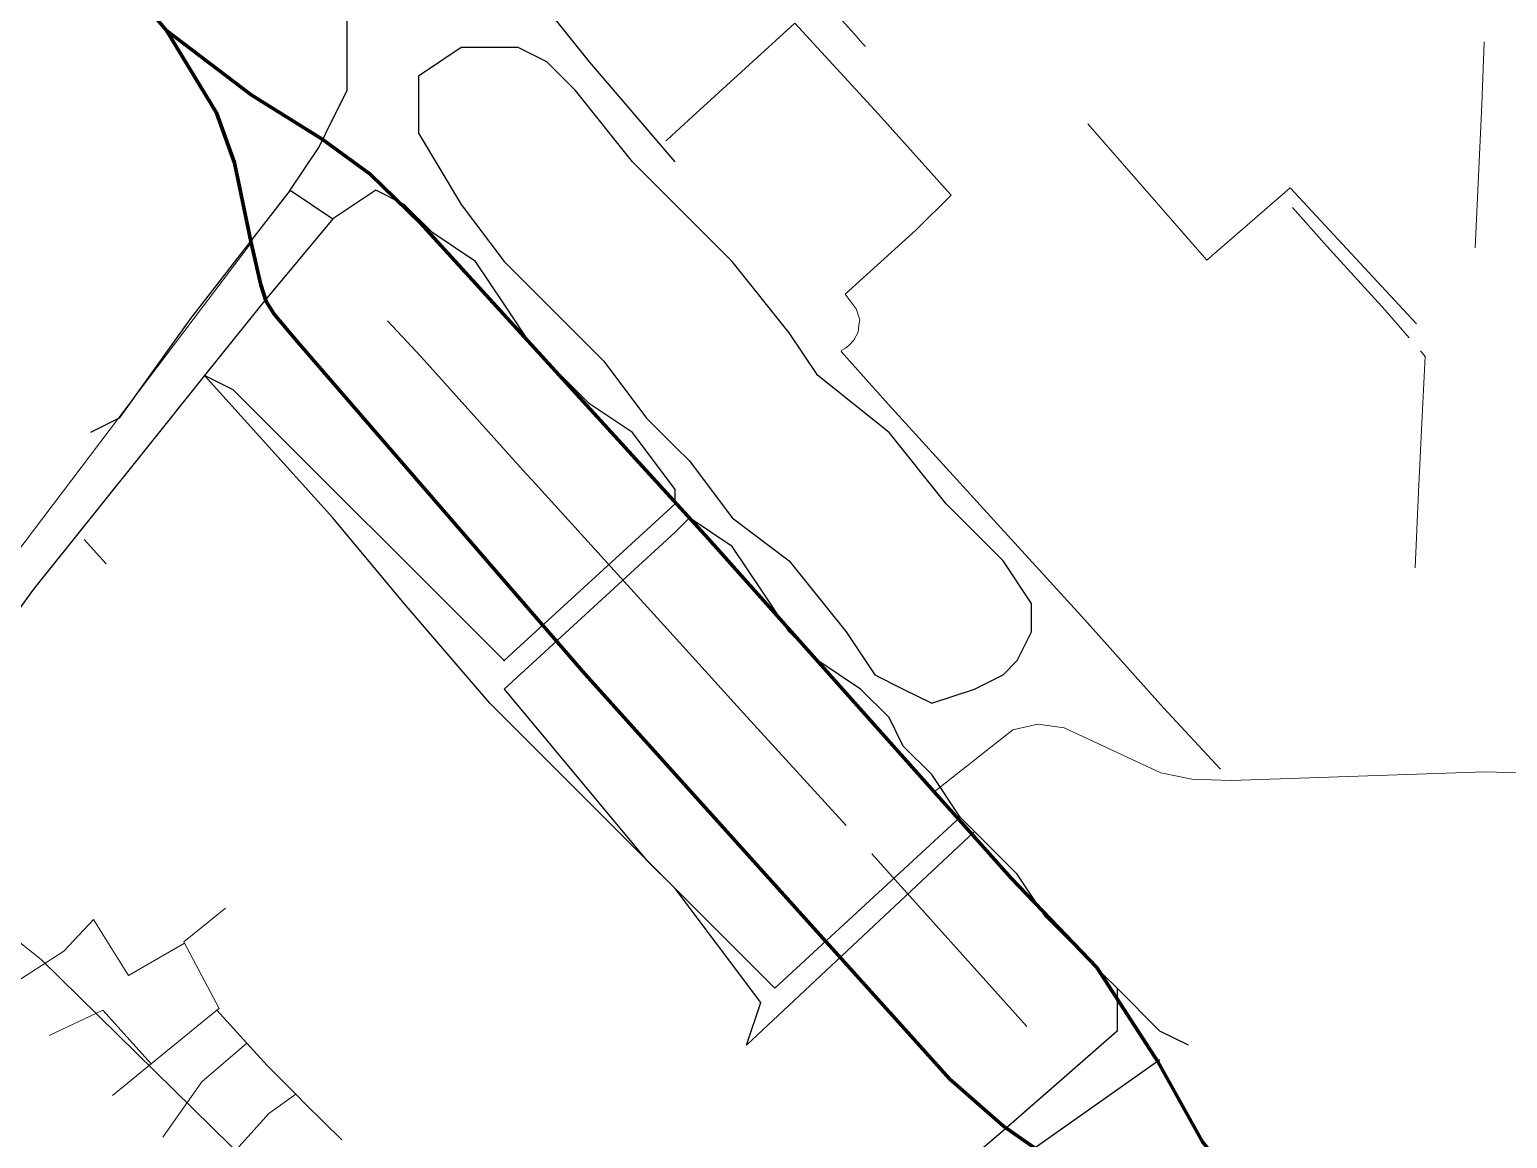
# Model space of a CAD drawing. Header units: millimetres. Extents: x 579832 to 917290, y 449831 to 1452191.
# Drawn here: x 582912.9 to 583172.1, y 450983.6 to 451178.2 of the extents above; entities that cross this region are included whole.
import ezdxf

# ---------------------------------------------------------------- set-up
doc = ezdxf.new("R2010")
doc.units = ezdxf.units.MM
doc.header["$LTSCALE"] = 10
for name, color, linetype, lineweight in [('drains_fossés', 120, 'Continuous', 20), ('Roads_main1', 10, 'Continuous', 100), ('Roads_others', 24, 'Continuous', 9)]:
    doc.layers.add(name, color=color, linetype=linetype, lineweight=lineweight)
doc.layers.add('end maj 26 02 2021', color=7, linetype='Continuous')

msp = doc.modelspace()

# ---------------------------------------------------------------- linework, layer by layer
at = {"layer": 'drains_fossés'}
for p, q in [((582922.46, 451088.72), (582926.34, 451084.44)), ((582922.46, 451088.72), (582926.34, 451084.44)), ((583087.79, 451003.29), (583060.59, 451033.55)), ((583087.79, 451003.29), (583060.59, 451033.55)), ((582934.24, 450996.74), (582945.77, 451006.17)), ((582934.24, 450996.74), (582945.77, 451006.17)), ((582945.77, 451006.17), (582951.01, 451000.39)), ((582945.77, 451006.17), (582951.01, 451000.39)), ((582927.44, 450991.19), (582934.24, 450996.74)), ((582927.44, 450991.19), (582934.24, 450996.74))]:
    msp.add_line(p, q, dxfattribs=at)
for points in [[(583059.5, 451175.18), (583058.86, 451175.84), (583058, 451176.84), (583056, 451179.13), (583041.39, 451195.75), (583041.14, 451196.17), (583061.65, 451216.87), (583075.43, 451214.96), (583075.97, 451214.83), (583076.14, 451214.78), (583080.82, 451209.27)], [(583059.5, 451175.18), (583058.86, 451175.84), (583058, 451176.84), (583056, 451179.13), (583041.39, 451195.75), (583041.14, 451196.17), (583061.65, 451216.87), (583075.43, 451214.96), (583075.97, 451214.83), (583076.14, 451214.78), (583080.82, 451209.27)], [(583024.48, 451158.64), (583024.7, 451158.85), (583028.46, 451162.25), (583047.12, 451179.27)], [(583024.48, 451158.64), (583024.7, 451158.85), (583028.46, 451162.25), (583047.12, 451179.27)], [(583121.73, 451048.43), (583111.77, 451059.21), (583097.34, 451075.28), (583082.02, 451092.08), (583063.55, 451112.42), (583055.24, 451121.67), (583055.36, 451121.93), (583055.97, 451122.3), (583056.56, 451122.75), (583057.42, 451123.69), (583058.19, 451125.1), (583058.32, 451126.37), (583058.49, 451127.26), (583057.85, 451129.18), (583055.91, 451131.77), (583068.35, 451143.03), (583074.5, 451149.13), (583061.74, 451163.35), (583047.12, 451179.27)], [(583121.73, 451048.43), (583111.77, 451059.21), (583097.34, 451075.28), (583082.02, 451092.08), (583063.55, 451112.42), (583055.24, 451121.67), (583055.36, 451121.93), (583055.97, 451122.3), (583056.56, 451122.75), (583057.42, 451123.69), (583058.19, 451125.1), (583058.32, 451126.37), (583058.49, 451127.26), (583057.85, 451129.18), (583055.91, 451131.77), (583068.35, 451143.03), (583074.5, 451149.13), (583061.74, 451163.35), (583047.12, 451179.27)], [(583166.39, 451139.9), (583167.54, 451165), (583167.96, 451175.95), (583167.96, 451175.99)], [(583166.39, 451139.9), (583167.54, 451165), (583167.96, 451175.95), (583167.96, 451175.99)], [(583098.45, 451161.65), (583098.5, 451161.6), (583119.33, 451137.71), (583133.96, 451150.42), (583156.1, 451126.53)], [(583098.45, 451161.65), (583098.5, 451161.6), (583119.33, 451137.71), (583133.96, 451150.42), (583156.1, 451126.53)], [(583154.81, 451124.07), (583150.59, 451128.93), (583140.36, 451140.16), (583134.35, 451146.96)], [(583154.81, 451124.07), (583150.59, 451128.93), (583140.36, 451140.16), (583134.35, 451146.96)], [(583056.09, 451038.53), (583038.66, 451057.61), (583022.97, 451074.99), (583000.96, 451099.17), (583000, 451100.24), (582981.56, 451120.73), (582975.69, 451127.08)], [(583056.09, 451038.53), (583038.66, 451057.61), (583022.97, 451074.99), (583000.96, 451099.17), (583000, 451100.24), (582981.56, 451120.73), (582975.69, 451127.08)], [(583155.86, 451083.74), (583156.47, 451097.1), (583156.98, 451107.93), (583157.61, 451120.83), (583156.8, 451121.8)], [(583155.86, 451083.74), (583156.47, 451097.1), (583156.98, 451107.93), (583157.61, 451120.83), (583156.8, 451121.8)], [(582909.53, 451010.43), (582918.92, 451016.48), (582924.1, 451022.08), (582930.24, 451012.22), (582940.09, 451017.89)], [(582909.53, 451010.43), (582918.92, 451016.48), (582924.1, 451022.08), (582930.24, 451012.22), (582940.09, 451017.89)], [(582940.09, 451017.89), (582939.96, 451018.12), (582947.25, 451024.06)], [(582940.09, 451017.89), (582939.96, 451018.12), (582947.25, 451024.06)], [(582945.77, 451006.17), (582946.13, 451006.47), (582940.09, 451017.89)], [(582945.77, 451006.17), (582946.13, 451006.47), (582940.09, 451017.89)], [(582916.37, 451001.71), (582925.75, 451006.13), (582934.24, 450996.74)], [(582916.37, 451001.71), (582925.75, 451006.13), (582934.24, 450996.74)], [(582936.3, 450983.88), (582943.12, 450993.56), (582951.01, 451000.39)], [(582936.3, 450983.88), (582943.12, 450993.56), (582951.01, 451000.39)], [(582951.01, 451000.39), (582954.57, 450996.47), (582959.57, 450991.41)], [(582951.01, 451000.39), (582954.57, 450996.47), (582959.57, 450991.41)], [(582945.72, 450976.1), (582949.15, 450981.63), (582954.88, 450988), (582959.57, 450991.41)], [(582945.72, 450976.1), (582949.15, 450981.63), (582954.88, 450988), (582959.57, 450991.41)], [(582959.57, 450991.41), (582961.26, 450989.7), (582967.68, 450983.42)], [(582959.57, 450991.41), (582961.26, 450989.7), (582967.68, 450983.42)]]:
    msp.add_lwpolyline(points, dxfattribs=at)
at = {"layer": 'end maj 26 02 2021', "flags": 128}
for points in [[(583026.11, 451154.99), (583011.11, 451172.49), (583001.11, 451184.99), (582978.61, 451197.49), (582968.61, 451207.49), (582958.61, 451219.99), (582953.61, 451224.99)], [(583026.11, 451154.99), (583011.11, 451172.49), (583001.11, 451184.99), (582978.61, 451197.49), (582968.61, 451207.49), (582958.61, 451219.99), (582953.61, 451224.99)], [(583026.11, 451154.99), (583011.11, 451172.49), (583001.11, 451184.99), (582978.61, 451197.49), (582968.61, 451207.49), (582958.61, 451219.99), (582953.61, 451224.99)], [(583026.11, 451154.99), (583011.11, 451172.49), (583001.11, 451184.99), (582978.61, 451197.49), (582968.61, 451207.49), (582958.61, 451219.99), (582953.61, 451224.99)], [(582958.61, 451149.99), (582963.61, 451157.49), (582966.11, 451162.49), (582968.61, 451167.49), (582968.61, 451172.49), (582968.61, 451177.49), (582968.61, 451182.49), (582966.11, 451192.49)], [(582958.61, 451149.99), (582963.61, 451157.49), (582966.11, 451162.49), (582968.61, 451167.49), (582968.61, 451172.49), (582968.61, 451177.49), (582968.61, 451182.49), (582966.11, 451192.49)], [(582958.61, 451149.99), (582963.61, 451157.49), (582966.11, 451162.49), (582968.61, 451167.49), (582968.61, 451172.49), (582968.61, 451177.49), (582968.61, 451182.49), (582966.11, 451192.49)], [(582958.61, 451149.99), (582963.61, 451157.49), (582966.11, 451162.49), (582968.61, 451167.49), (582968.61, 451172.49), (582968.61, 451177.49), (582968.61, 451182.49), (582966.11, 451192.49)], [(583026.11, 451147.49), (583018.61, 451154.99), (583008.61, 451167.49), (583003.61, 451172.49), (582998.61, 451174.99), (582993.61, 451174.99), (582988.61, 451174.99), (582981.11, 451169.99)], [(583026.11, 451147.49), (583018.61, 451154.99), (583008.61, 451167.49), (583003.61, 451172.49), (582998.61, 451174.99), (582993.61, 451174.99), (582988.61, 451174.99), (582981.11, 451169.99)], [(583026.11, 451147.49), (583018.61, 451154.99), (583008.61, 451167.49), (583003.61, 451172.49), (582998.61, 451174.99), (582993.61, 451174.99), (582988.61, 451174.99), (582981.11, 451169.99)], [(583026.11, 451147.49), (583018.61, 451154.99), (583008.61, 451167.49), (583003.61, 451172.49), (582998.61, 451174.99), (582993.61, 451174.99), (582988.61, 451174.99), (582981.11, 451169.99)], [(582981.11, 451169.99), (582981.11, 451164.99), (582981.11, 451159.99), (582988.61, 451147.49), (582996.11, 451137.49), (583006.11, 451127.49), (583013.61, 451119.99), (583021.11, 451109.99), (583026.11, 451104.99)], [(582981.11, 451169.99), (582981.11, 451164.99), (582981.11, 451159.99), (582988.61, 451147.49), (582996.11, 451137.49), (583006.11, 451127.49), (583013.61, 451119.99), (583021.11, 451109.99), (583026.11, 451104.99)], [(582981.11, 451169.99), (582981.11, 451164.99), (582981.11, 451159.99), (582988.61, 451147.49), (582996.11, 451137.49), (583006.11, 451127.49), (583013.61, 451119.99), (583021.11, 451109.99), (583026.11, 451104.99)], [(582981.11, 451169.99), (582981.11, 451164.99), (582981.11, 451159.99), (582988.61, 451147.49), (582996.11, 451137.49), (583006.11, 451127.49), (583013.61, 451119.99), (583021.11, 451109.99), (583026.11, 451104.99)], [(582958.61, 451149.99), (582941.11, 451127.49), (582928.61, 451109.99), (582923.61, 451107.49)], [(582958.61, 451149.99), (582941.11, 451127.49), (582928.61, 451109.99), (582923.61, 451107.49)], [(582958.61, 451149.99), (582941.11, 451127.49), (582928.61, 451109.99), (582923.61, 451107.49)], [(582958.61, 451149.99), (582941.11, 451127.49), (582928.61, 451109.99), (582923.61, 451107.49)], [(582958.61, 451149.99), (582966.11, 451144.99)], [(582958.61, 451149.99), (582966.11, 451144.99)], [(582958.61, 451149.99), (582966.11, 451144.99)], [(582958.61, 451149.99), (582966.11, 451144.99)], [(583026.11, 451097.49), (583018.61, 451107.49), (583011.11, 451112.49), (583006.11, 451117.49), (583001.11, 451122.49), (582996.11, 451129.99), (582991.11, 451137.49), (582983.61, 451142.49), (582978.61, 451147.49), (582973.61, 451149.99), (582966.11, 451144.99)], [(583026.11, 451097.49), (583018.61, 451107.49), (583011.11, 451112.49), (583006.11, 451117.49), (583001.11, 451122.49), (582996.11, 451129.99), (582991.11, 451137.49), (582983.61, 451142.49), (582978.61, 451147.49), (582973.61, 451149.99), (582966.11, 451144.99)], [(583026.11, 451097.49), (583018.61, 451107.49), (583011.11, 451112.49), (583006.11, 451117.49), (583001.11, 451122.49), (582996.11, 451129.99), (582991.11, 451137.49), (582983.61, 451142.49), (582978.61, 451147.49), (582973.61, 451149.99), (582966.11, 451144.99)], [(583026.11, 451097.49), (583018.61, 451107.49), (583011.11, 451112.49), (583006.11, 451117.49), (583001.11, 451122.49), (582996.11, 451129.99), (582991.11, 451137.49), (582983.61, 451142.49), (582978.61, 451147.49), (582973.61, 451149.99), (582966.11, 451144.99)], [(583066.11, 451062.49), (583071.11, 451059.99), (583078.61, 451062.49), (583083.61, 451064.99), (583086.11, 451067.49), (583088.61, 451072.49), (583088.61, 451077.49), (583083.61, 451084.99), (583073.61, 451094.99), (583063.61, 451107.49), (583051.11, 451117.49), (583046.11, 451124.99), (583036.11, 451137.49), (583026.11, 451147.49)], [(583066.11, 451062.49), (583071.11, 451059.99), (583078.61, 451062.49), (583083.61, 451064.99), (583086.11, 451067.49), (583088.61, 451072.49), (583088.61, 451077.49), (583083.61, 451084.99), (583073.61, 451094.99), (583063.61, 451107.49), (583051.11, 451117.49), (583046.11, 451124.99), (583036.11, 451137.49), (583026.11, 451147.49)], [(583066.11, 451062.49), (583071.11, 451059.99), (583078.61, 451062.49), (583083.61, 451064.99), (583086.11, 451067.49), (583088.61, 451072.49), (583088.61, 451077.49), (583083.61, 451084.99), (583073.61, 451094.99), (583063.61, 451107.49), (583051.11, 451117.49), (583046.11, 451124.99), (583036.11, 451137.49), (583026.11, 451147.49)], [(583066.11, 451062.49), (583071.11, 451059.99), (583078.61, 451062.49), (583083.61, 451064.99), (583086.11, 451067.49), (583088.61, 451072.49), (583088.61, 451077.49), (583083.61, 451084.99), (583073.61, 451094.99), (583063.61, 451107.49), (583051.11, 451117.49), (583046.11, 451124.99), (583036.11, 451137.49), (583026.11, 451147.49)], [(582966.11, 451144.99), (582953.61, 451129.99), (582943.61, 451117.49)], [(582966.11, 451144.99), (582953.61, 451129.99), (582943.61, 451117.49)], [(582966.11, 451144.99), (582953.61, 451129.99), (582943.61, 451117.49)], [(582966.11, 451144.99), (582953.61, 451129.99), (582943.61, 451117.49)], [(582943.61, 451117.49), (582933.61, 451104.99), (582913.61, 451079.99), (582893.61, 451052.49), (582891.11, 451047.49), (582888.61, 451039.99)], [(582943.61, 451117.49), (582933.61, 451104.99), (582913.61, 451079.99), (582893.61, 451052.49), (582891.11, 451047.49), (582888.61, 451039.99)], [(582943.61, 451117.49), (582933.61, 451104.99), (582913.61, 451079.99), (582893.61, 451052.49), (582891.11, 451047.49), (582888.61, 451039.99)], [(582943.61, 451117.49), (582933.61, 451104.99), (582913.61, 451079.99), (582893.61, 451052.49), (582891.11, 451047.49), (582888.61, 451039.99)], [(582996.11, 451067.49), (582948.61, 451114.99), (582943.61, 451117.49)], [(583026.11, 451027.49), (583008.61, 451044.99), (582993.61, 451059.99), (582978.61, 451077.49), (582966.11, 451092.49), (582943.61, 451117.49)], [(582996.11, 451067.49), (582948.61, 451114.99), (582943.61, 451117.49)], [(583026.11, 451027.49), (583008.61, 451044.99), (582993.61, 451059.99), (582978.61, 451077.49), (582966.11, 451092.49), (582943.61, 451117.49)], [(582996.11, 451067.49), (582948.61, 451114.99), (582943.61, 451117.49)], [(583026.11, 451027.49), (583008.61, 451044.99), (582993.61, 451059.99), (582978.61, 451077.49), (582966.11, 451092.49), (582943.61, 451117.49)], [(582996.11, 451067.49), (582948.61, 451114.99), (582943.61, 451117.49)], [(583026.11, 451027.49), (583008.61, 451044.99), (582993.61, 451059.99), (582978.61, 451077.49), (582966.11, 451092.49), (582943.61, 451117.49)], [(583026.11, 451104.99), (583028.61, 451102.49), (583036.11, 451092.49), (583046.11, 451084.99), (583056.11, 451072.49), (583061.11, 451064.99), (583066.11, 451062.49)], [(583026.11, 451104.99), (583028.61, 451102.49), (583036.11, 451092.49), (583046.11, 451084.99), (583056.11, 451072.49), (583061.11, 451064.99), (583066.11, 451062.49)], [(583026.11, 451104.99), (583028.61, 451102.49), (583036.11, 451092.49), (583046.11, 451084.99), (583056.11, 451072.49), (583061.11, 451064.99), (583066.11, 451062.49)], [(583026.11, 451104.99), (583028.61, 451102.49), (583036.11, 451092.49), (583046.11, 451084.99), (583056.11, 451072.49), (583061.11, 451064.99), (583066.11, 451062.49)], [(583026.11, 451094.99), (583026.11, 451097.49)], [(583026.11, 451094.99), (583026.11, 451097.49)], [(583026.11, 451094.99), (583026.11, 451097.49)], [(583026.11, 451094.99), (583026.11, 451097.49)], [(583026.11, 451094.99), (582996.11, 451067.49)], [(583026.11, 451094.99), (582996.11, 451067.49)], [(583026.11, 451094.99), (582996.11, 451067.49)], [(583026.11, 451094.99), (582996.11, 451067.49)], [(583028.61, 451092.49), (583026.11, 451094.99)], [(583028.61, 451092.49), (583026.11, 451094.99)], [(583028.61, 451092.49), (583026.11, 451094.99)], [(583028.61, 451092.49), (583026.11, 451094.99)], [(583028.61, 451092.49), (583026.11, 451089.99)], [(583028.61, 451092.49), (583026.11, 451089.99)], [(583028.61, 451092.49), (583026.11, 451089.99)], [(583028.61, 451092.49), (583026.11, 451089.99)], [(583076.11, 451039.99), (583071.11, 451047.49), (583066.11, 451052.49), (583063.61, 451057.49), (583058.61, 451062.49), (583051.11, 451067.49), (583046.11, 451072.49), (583041.11, 451079.99), (583036.11, 451087.49), (583028.61, 451092.49)], [(583076.11, 451039.99), (583071.11, 451047.49), (583066.11, 451052.49), (583063.61, 451057.49), (583058.61, 451062.49), (583051.11, 451067.49), (583046.11, 451072.49), (583041.11, 451079.99), (583036.11, 451087.49), (583028.61, 451092.49)], [(583076.11, 451039.99), (583071.11, 451047.49), (583066.11, 451052.49), (583063.61, 451057.49), (583058.61, 451062.49), (583051.11, 451067.49), (583046.11, 451072.49), (583041.11, 451079.99), (583036.11, 451087.49), (583028.61, 451092.49)], [(583076.11, 451039.99), (583071.11, 451047.49), (583066.11, 451052.49), (583063.61, 451057.49), (583058.61, 451062.49), (583051.11, 451067.49), (583046.11, 451072.49), (583041.11, 451079.99), (583036.11, 451087.49), (583028.61, 451092.49)], [(583026.11, 451089.99), (582996.11, 451062.49)], [(583026.11, 451089.99), (582996.11, 451062.49)], [(583026.11, 451089.99), (582996.11, 451062.49)], [(583026.11, 451089.99), (582996.11, 451062.49)], [(582996.11, 451062.49), (583021.11, 451032.49), (583026.11, 451027.49)], [(582996.11, 451062.49), (583021.11, 451032.49), (583026.11, 451027.49)], [(582996.11, 451062.49), (583021.11, 451032.49), (583026.11, 451027.49)], [(582996.11, 451062.49), (583021.11, 451032.49), (583026.11, 451027.49)], [(583076.11, 451039.99), (583043.61, 451009.99)], [(583076.11, 451039.99), (583043.61, 451009.99)], [(583076.11, 451039.99), (583043.61, 451009.99)], [(583076.11, 451039.99), (583043.61, 451009.99)], [(583078.61, 451037.49), (583076.11, 451039.99)], [(583078.61, 451037.49), (583076.11, 451039.99)], [(583078.61, 451037.49), (583076.11, 451039.99)], [(583078.61, 451037.49), (583076.11, 451039.99)], [(583078.61, 451037.49), (583038.61, 450999.99), (583041.11, 451007.49)], [(583078.61, 451037.49), (583038.61, 450999.99), (583041.11, 451007.49)], [(583078.61, 451037.49), (583038.61, 450999.99), (583041.11, 451007.49)], [(583078.61, 451037.49), (583038.61, 450999.99), (583041.11, 451007.49)], [(583103.61, 451009.99), (583101.11, 451012.49), (583091.11, 451022.49), (583086.11, 451029.99), (583078.61, 451037.49)], [(583103.61, 451009.99), (583101.11, 451012.49), (583091.11, 451022.49), (583086.11, 451029.99), (583078.61, 451037.49)], [(583103.61, 451009.99), (583101.11, 451012.49), (583091.11, 451022.49), (583086.11, 451029.99), (583078.61, 451037.49)], [(583103.61, 451009.99), (583101.11, 451012.49), (583091.11, 451022.49), (583086.11, 451029.99), (583078.61, 451037.49)], [(583041.11, 451007.49), (583026.11, 451027.49)], [(583026.11, 451027.49), (583043.61, 451009.99)], [(583041.11, 451007.49), (583026.11, 451027.49)], [(583026.11, 451027.49), (583043.61, 451009.99)], [(583041.11, 451007.49), (583026.11, 451027.49)], [(583026.11, 451027.49), (583043.61, 451009.99)], [(583041.11, 451007.49), (583026.11, 451027.49)], [(583026.11, 451027.49), (583043.61, 451009.99)], [(583103.61, 451009.99), (583103.61, 451002.49), (583083.61, 450984.99), (583066.11, 450969.99), (583068.61, 450967.49), (583111.11, 450997.49)], [(583103.61, 451009.99), (583103.61, 451002.49), (583083.61, 450984.99), (583066.11, 450969.99), (583068.61, 450967.49), (583111.11, 450997.49)], [(583103.61, 451009.99), (583103.61, 451002.49), (583083.61, 450984.99), (583066.11, 450969.99), (583068.61, 450967.49), (583111.11, 450997.49)], [(583103.61, 451009.99), (583103.61, 451002.49), (583083.61, 450984.99), (583066.11, 450969.99), (583068.61, 450967.49), (583111.11, 450997.49)], [(583116.11, 450999.99), (583111.11, 451002.49), (583103.61, 451009.99)], [(583116.11, 450999.99), (583111.11, 451002.49), (583103.61, 451009.99)], [(583116.11, 450999.99), (583111.11, 451002.49), (583103.61, 451009.99)], [(583116.11, 450999.99), (583111.11, 451002.49), (583103.61, 451009.99)]]:
    msp.add_lwpolyline(points, dxfattribs=at)
at = {"layer": 'end maj 26 02 2021'}
for p in [(583026.11, 451094.99), (583026.11, 451094.99), (583026.11, 451094.99), (583026.11, 451094.99), (582996.11, 451067.49), (582996.11, 451067.49), (582996.11, 451067.49), (582996.11, 451067.49)]:
    msp.add_point(p, dxfattribs=at)
at = {"layer": 'Roads_main1'}
for points in [[(582936.94, 451177.98), (582921.6, 451196.06), (582835.79, 451291.25), (582795.94, 451335.25), (582753.54, 451383.09), (582733.95, 451400.56), (582718.59, 451414.84), (582698.95, 451429.37), (582661.75, 451449.54), (582635.51, 451460.1), (582608.76, 451469.88), (582597.82, 451473.34), (582584.7, 451477.04)], [(582936.94, 451177.98), (582921.6, 451196.06), (582835.79, 451291.25), (582795.94, 451335.25), (582753.54, 451383.09), (582733.95, 451400.56), (582718.59, 451414.84), (582698.95, 451429.37), (582661.75, 451449.54), (582635.51, 451460.1), (582608.76, 451469.88), (582597.82, 451473.34), (582584.7, 451477.04)], [(582936.94, 451177.98), (582945.69, 451163.56), (582948.86, 451154.8), (582951.74, 451140.74), (582953.49, 451133.4), (582954.41, 451130.48), (582955.79, 451128.23), (582959.89, 451123.36), (583010.26, 451065.14), (583074.27, 450994.07), (583083.66, 450985.8), (583092.22, 450979.82), (583107.57, 450968.45), (583116.73, 450956.4), (583120.83, 450945.69), (583122.55, 450925.76)], [(583154.3, 450955.71), (583137.64, 450965.74), (583125.28, 450974.9), (583118.57, 450983.03), (583110.82, 450997.06), (583100.08, 451013.62), (583085.04, 451029.28), (583071.51, 451044.46), (583031.98, 451088.83), (582981.42, 451144.29), (582972.63, 451152.81), (582964.23, 451158.91), (582951.79, 451166.73), (582936.94, 451177.98)], [(582936.94, 451177.98), (582945.69, 451163.56), (582948.86, 451154.8), (582951.74, 451140.74), (582953.49, 451133.4), (582954.41, 451130.48), (582955.79, 451128.23), (582959.89, 451123.36), (583010.26, 451065.14), (583074.27, 450994.07), (583083.66, 450985.8), (583092.22, 450979.82), (583107.57, 450968.45), (583116.73, 450956.4), (583120.83, 450945.69), (583122.55, 450925.76)], [(583154.3, 450955.71), (583137.64, 450965.74), (583125.28, 450974.9), (583118.57, 450983.03), (583110.82, 450997.06), (583100.08, 451013.62), (583085.04, 451029.28), (583071.51, 451044.46), (583031.98, 451088.83), (582981.42, 451144.29), (582972.63, 451152.81), (582964.23, 451158.91), (582951.79, 451166.73), (582936.94, 451177.98)]]:
    msp.add_lwpolyline(points, dxfattribs=at)
at = {"layer": 'Roads_others'}
for points in [[(582951.74, 451140.74), (582893.71, 451064.07), (582878.34, 451041.94), (582843.37, 450993.78), (582804.18, 450939.82)], [(582951.74, 451140.74), (582893.71, 451064.07), (582878.34, 451041.94), (582843.37, 450993.78), (582804.18, 450939.82)], [(583071.51, 451044.46), (583085.3, 451055.3), (583089.69, 451056.35), (583094.31, 451055.68), (583111.29, 451047.79), (583116.72, 451046.68), (583123.6, 451046.43), (583168.16, 451047.98), (583201.65, 451046.99), (583214.97, 451045.82), (583225.84, 451043.97), (583236.71, 451041.55), (583243.12, 451039.19), (583248.33, 451035.93), (583261.37, 451023.76)], [(583071.51, 451044.46), (583085.3, 451055.3), (583089.69, 451056.35), (583094.31, 451055.68), (583111.29, 451047.79), (583116.72, 451046.68), (583123.6, 451046.43), (583168.16, 451047.98), (583201.65, 451046.99), (583214.97, 451045.82), (583225.84, 451043.97), (583236.71, 451041.55), (583243.12, 451039.19), (583248.33, 451035.93), (583261.37, 451023.76)], [(583092.22, 450979.82), (583055.79, 450943.78), (583046.41, 450937.56), (583036.14, 450934.88), (583025.72, 450935.32), (583007.85, 450938.26), (582992.22, 450943.42), (582978.06, 450953.01), (582915.03, 451014.99), (582902.3, 451025.11), (582878.34, 451041.94)], [(583092.22, 450979.82), (583055.79, 450943.78), (583046.41, 450937.56), (583036.14, 450934.88), (583025.72, 450935.32), (583007.85, 450938.26), (582992.22, 450943.42), (582978.06, 450953.01), (582915.03, 451014.99), (582902.3, 451025.11), (582878.34, 451041.94)]]:
    msp.add_lwpolyline(points, dxfattribs=at)

doc.saveas('drawing.dxf')
